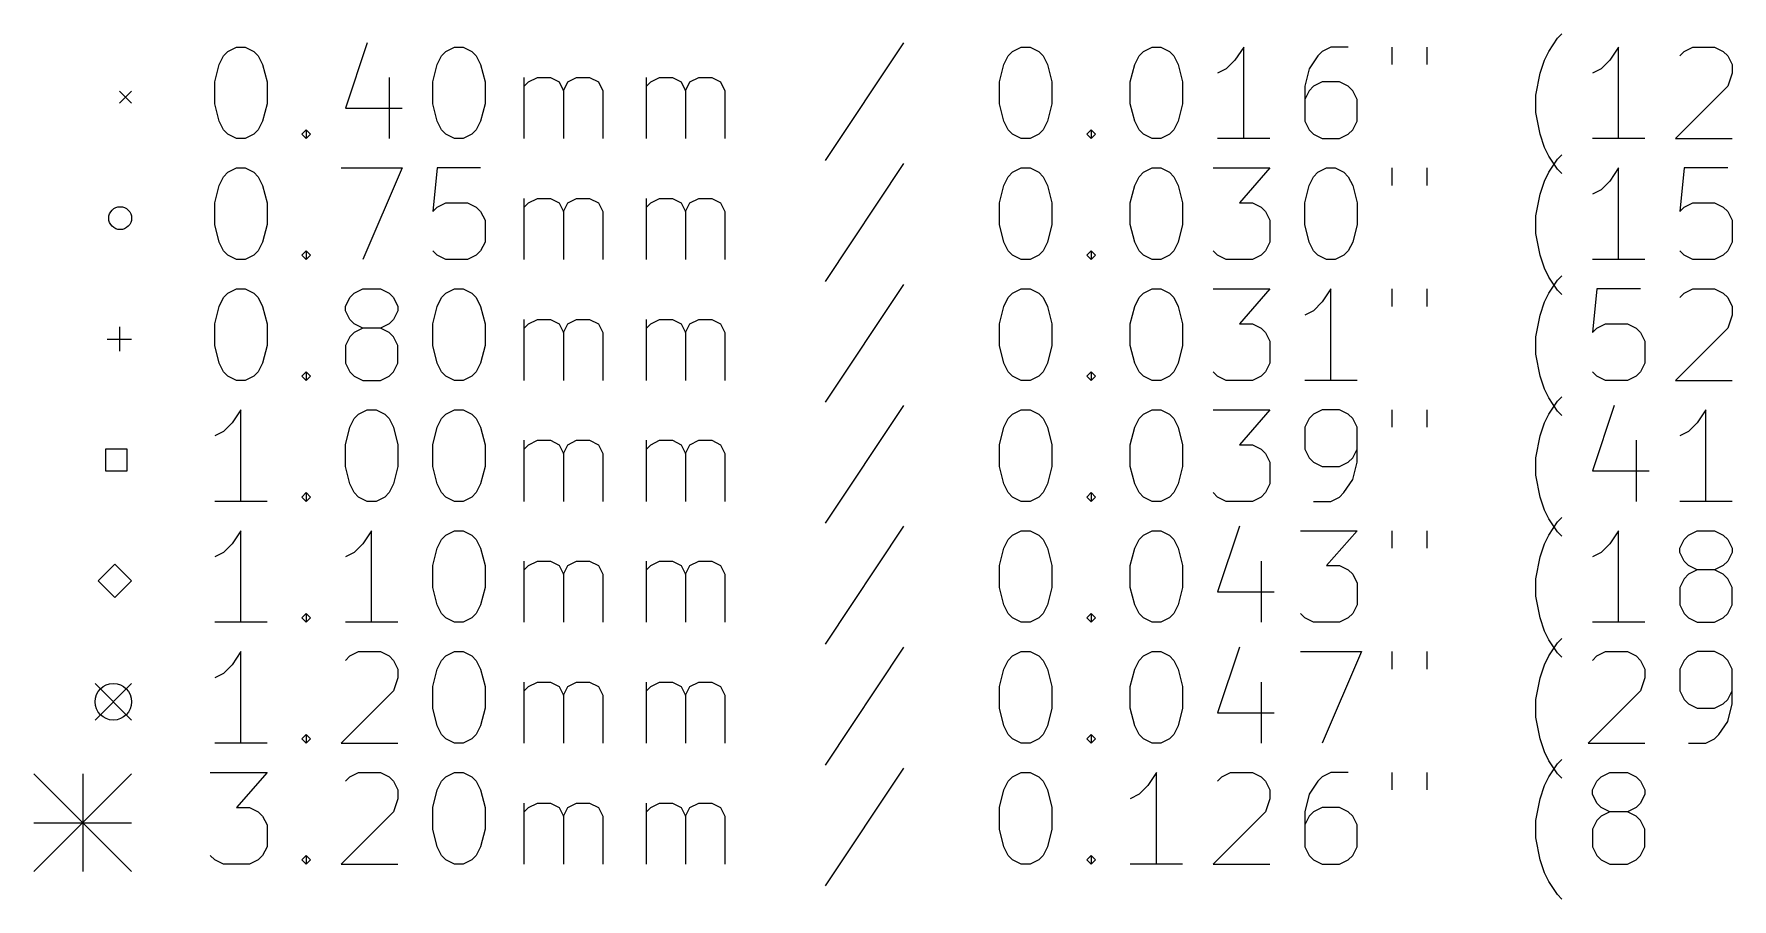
# Model space of a CAD drawing. Extents: x 65 to 175, y -154 to -27.
# Drawn here: x 65.4 to 121, y -154 to -125.7 of the extents above; entities that cross this region are included whole.
import ezdxf

# ---------------------------------------------------------------- set-up
doc = ezdxf.new("R2010")
doc.units = 0
doc.layers.add('BLACK', color=7, linetype='CONTINUOUS')

msp = doc.modelspace()

# ---------------------------------------------------------------- linework, layer by layer
at = {"layer": 'BLACK', "linetype": 'CONTINUOUS'}
for p, q in [((115.276, -125.806), (115.419, -125.664)), ((71.5621, -126.378), (71.705, -126.235)), ((71.705, -126.235), (71.9907, -126.092)), ((71.9907, -126.092), (72.2764, -126.092)), ((72.2764, -126.092), (72.5621, -126.235)), ((72.5621, -126.235), (72.705, -126.378)), ((76.2764, -125.949), (75.5621, -128.092)), ((78.705, -126.378), (78.8479, -126.235)), ((78.8479, -126.235), (79.1336, -126.092)), ((79.1336, -126.092), (79.4193, -126.092)), ((79.4193, -126.092), (79.705, -126.235)), ((79.705, -126.235), (79.8479, -126.378)), ((93.8479, -125.949), (91.2764, -129.806)), ((97.2764, -126.378), (97.4193, -126.235)), ((97.4193, -126.235), (97.705, -126.092)), ((97.705, -126.092), (97.9907, -126.092)), ((97.9907, -126.092), (98.2764, -126.235)), ((98.2764, -126.235), (98.4193, -126.378)), ((101.562, -126.378), (101.705, -126.235)), ((101.705, -126.235), (101.991, -126.092)), ((101.991, -126.092), (102.276, -126.092)), ((102.276, -126.092), (102.562, -126.235)), ((102.562, -126.235), (102.705, -126.378)), ((104.991, -126.092), (104.705, -126.521)), ((104.991, -129.092), (104.991, -126.092)), ((107.562, -126.235), (107.419, -126.378)), ((107.848, -126.092), (107.562, -126.235)), ((108.419, -126.092), (107.848, -126.092)), ((109.848, -126.092), (109.848, -126.664)), ((110.991, -126.092), (110.991, -126.664)), ((114.848, -126.521), (114.991, -126.235)), ((114.991, -126.235), (115.276, -125.806)), ((117.276, -126.092), (116.991, -126.521)), ((117.276, -129.092), (117.276, -126.092)), ((119.276, -126.378), (119.419, -126.235)), ((119.419, -126.235), (119.705, -126.092)), ((119.705, -126.092), (120.419, -126.092)), ((120.419, -126.092), (120.705, -126.235)), ((120.705, -126.235), (120.848, -126.378)), ((71.2764, -127.235), (71.4193, -126.664)), ((71.4193, -126.664), (71.5621, -126.378)), ((72.705, -126.378), (72.8479, -126.664)), ((72.8479, -126.664), (72.9907, -127.235)), ((78.4193, -127.235), (78.5621, -126.664)), ((78.5621, -126.664), (78.705, -126.378)), ((79.8479, -126.378), (79.9907, -126.664)), ((79.9907, -126.664), (80.1336, -127.235)), ((96.9907, -127.235), (97.1336, -126.664)), ((97.1336, -126.664), (97.2764, -126.378)), ((98.4193, -126.378), (98.5621, -126.664)), ((98.5621, -126.664), (98.705, -127.235)), ((101.276, -127.235), (101.419, -126.664)), ((101.419, -126.664), (101.562, -126.378)), ((102.705, -126.378), (102.848, -126.664)), ((102.848, -126.664), (102.991, -127.235)), ((104.419, -126.806), (104.134, -126.949)), ((104.705, -126.521), (104.419, -126.806)), ((107.134, -126.806), (106.991, -127.378)), ((107.419, -126.378), (107.134, -126.806)), ((114.705, -126.949), (114.848, -126.521)), ((116.705, -126.806), (116.419, -126.949)), ((116.991, -126.521), (116.705, -126.806)), ((120.848, -126.378), (120.991, -126.664)), ((120.991, -126.664), (120.991, -126.949)), ((71.2764, -127.949), (71.2764, -127.235)), ((72.9907, -127.235), (72.9907, -127.949)), ((76.9907, -127.092), (76.9907, -129.092)), ((78.4193, -127.949), (78.4193, -127.235)), ((80.1336, -127.235), (80.1336, -127.949)), ((81.4193, -129.092), (81.4193, -127.092)), ((81.4193, -127.378), (81.5621, -127.235)), ((81.5621, -127.235), (81.8479, -127.092)), ((81.8479, -127.092), (82.2764, -127.092)), ((82.2764, -127.092), (82.5621, -127.235)), ((82.5621, -127.235), (82.705, -127.521)), ((82.705, -127.521), (82.8479, -127.235)), ((82.8479, -127.235), (83.1336, -127.092)), ((83.1336, -127.092), (83.5621, -127.092)), ((83.5621, -127.092), (83.8479, -127.235)), ((83.8479, -127.235), (83.9907, -127.521)), ((85.4193, -129.092), (85.4193, -127.092)), ((85.4193, -127.378), (85.5621, -127.235)), ((85.5621, -127.235), (85.8479, -127.092)), ((85.8479, -127.092), (86.2764, -127.092)), ((86.2764, -127.092), (86.5621, -127.235)), ((86.5621, -127.235), (86.705, -127.521)), ((86.705, -127.521), (86.8479, -127.235)), ((86.8479, -127.235), (87.1336, -127.092)), ((87.1336, -127.092), (87.5621, -127.092)), ((87.5621, -127.092), (87.8479, -127.235)), ((87.8479, -127.235), (87.9907, -127.521)), ((96.9907, -127.949), (96.9907, -127.235)), ((98.705, -127.235), (98.705, -127.949)), ((101.276, -127.949), (101.276, -127.235)), ((102.991, -127.235), (102.991, -127.949)), ((106.991, -127.378), (106.991, -128.521)), ((107.276, -127.378), (107.134, -127.521)), ((107.562, -127.235), (107.276, -127.378)), ((108.134, -127.235), (107.562, -127.235)), ((108.419, -127.378), (108.134, -127.235)), ((108.562, -127.521), (108.419, -127.378)), ((114.562, -127.664), (114.705, -126.949)), ((120.848, -127.378), (119.134, -129.092)), ((120.991, -126.949), (120.848, -127.378)), ((68.155, -127.535), (68.555, -127.935)), ((68.555, -127.535), (68.155, -127.935)), ((71.4193, -128.521), (71.2764, -127.949)), ((72.9907, -127.949), (72.8479, -128.521)), ((78.5621, -128.521), (78.4193, -127.949)), ((80.1336, -127.949), (79.9907, -128.521)), ((82.705, -127.521), (82.705, -129.092)), ((83.9907, -127.521), (83.9907, -129.092)), ((86.705, -127.521), (86.705, -129.092)), ((87.9907, -127.521), (87.9907, -129.092)), ((97.1336, -128.521), (96.9907, -127.949)), ((98.705, -127.949), (98.5621, -128.521)), ((101.419, -128.521), (101.276, -127.949)), ((102.991, -127.949), (102.848, -128.521)), ((107.134, -127.521), (106.991, -127.806)), ((108.705, -127.806), (108.562, -127.521)), ((108.705, -128.521), (108.705, -127.806)), ((114.562, -128.235), (114.562, -127.664)), ((75.5621, -128.092), (77.4193, -128.092)), ((114.705, -128.949), (114.562, -128.235)), ((71.5621, -128.806), (71.4193, -128.521)), ((71.705, -128.949), (71.5621, -128.806)), ((71.9907, -129.092), (71.705, -128.949)), ((72.5621, -128.949), (72.2764, -129.092)), ((72.705, -128.806), (72.5621, -128.949)), ((72.8479, -128.521), (72.705, -128.806)), ((74.1336, -128.949), (74.2764, -128.806)), ((74.2764, -129.092), (74.1336, -128.949)), ((74.2764, -128.806), (74.4193, -128.949)), ((74.2764, -128.806), (74.2764, -129.092)), ((74.4193, -128.949), (74.2764, -129.092)), ((78.705, -128.806), (78.5621, -128.521)), ((78.8479, -128.949), (78.705, -128.806)), ((79.1336, -129.092), (78.8479, -128.949)), ((79.705, -128.949), (79.4193, -129.092)), ((79.8479, -128.806), (79.705, -128.949)), ((79.9907, -128.521), (79.8479, -128.806)), ((97.2764, -128.806), (97.1336, -128.521)), ((97.4193, -128.949), (97.2764, -128.806)), ((97.705, -129.092), (97.4193, -128.949)), ((98.2764, -128.949), (97.9907, -129.092)), ((98.4193, -128.806), (98.2764, -128.949)), ((98.5621, -128.521), (98.4193, -128.806)), ((99.8479, -128.949), (99.9907, -128.806)), ((99.9907, -129.092), (99.8479, -128.949)), ((99.9907, -128.806), (100.134, -128.949)), ((99.9907, -128.806), (99.9907, -129.092)), ((100.134, -128.949), (99.9907, -129.092)), ((101.562, -128.806), (101.419, -128.521)), ((101.705, -128.949), (101.562, -128.806)), ((101.991, -129.092), (101.705, -128.949)), ((102.562, -128.949), (102.276, -129.092)), ((102.705, -128.806), (102.562, -128.949)), ((102.848, -128.521), (102.705, -128.806)), ((106.991, -128.521), (107.134, -128.806)), ((107.134, -128.806), (107.276, -128.949)), ((107.276, -128.949), (107.562, -129.092)), ((108.134, -129.092), (108.419, -128.949)), ((108.419, -128.949), (108.562, -128.806)), ((108.562, -128.806), (108.705, -128.521)), ((114.848, -129.378), (114.705, -128.949)), ((72.2764, -129.092), (71.9907, -129.092)), ((79.4193, -129.092), (79.1336, -129.092)), ((97.9907, -129.092), (97.705, -129.092)), ((102.276, -129.092), (101.991, -129.092)), ((105.848, -129.092), (104.134, -129.092)), ((107.562, -129.092), (108.134, -129.092)), ((114.991, -129.664), (114.848, -129.378)), ((115.276, -129.766), (115.419, -129.624)), ((118.134, -129.092), (116.419, -129.092)), ((119.134, -129.092), (120.991, -129.092)), ((71.705, -130.195), (71.9907, -130.052)), ((71.9907, -130.052), (72.2764, -130.052)), ((72.2764, -130.052), (72.5621, -130.195)), ((75.4193, -130.052), (77.4193, -130.052)), ((77.4193, -130.052), (76.1336, -133.052)), ((78.5621, -130.052), (78.4193, -131.481)), ((79.9907, -130.052), (78.5621, -130.052)), ((93.8479, -129.909), (91.2764, -133.766)), ((97.4193, -130.195), (97.705, -130.052)), ((97.705, -130.052), (97.9907, -130.052)), ((97.9907, -130.052), (98.2764, -130.195)), ((101.705, -130.195), (101.991, -130.052)), ((101.991, -130.052), (102.276, -130.052)), ((102.276, -130.052), (102.562, -130.195)), ((103.991, -130.052), (105.848, -130.052)), ((105.848, -130.052), (104.848, -131.195)), ((107.419, -130.195), (107.705, -130.052)), ((107.705, -130.052), (107.991, -130.052)), ((107.991, -130.052), (108.276, -130.195)), ((109.848, -130.052), (109.848, -130.624)), ((110.991, -130.052), (110.991, -130.624)), ((115.276, -130.092), (114.991, -129.664)), ((114.991, -130.195), (115.276, -129.766)), ((115.419, -130.235), (115.276, -130.092)), ((117.276, -130.052), (116.991, -130.481)), ((117.276, -133.052), (117.276, -130.052)), ((119.419, -130.052), (119.276, -131.481)), ((120.848, -130.052), (119.419, -130.052)), ((71.2764, -131.195), (71.4193, -130.624)), ((71.4193, -130.624), (71.5621, -130.338)), ((71.5621, -130.338), (71.705, -130.195)), ((72.5621, -130.195), (72.705, -130.338)), ((72.705, -130.338), (72.8479, -130.624)), ((72.8479, -130.624), (72.9907, -131.195)), ((96.9907, -131.195), (97.1336, -130.624)), ((97.1336, -130.624), (97.2764, -130.338)), ((97.2764, -130.338), (97.4193, -130.195)), ((98.2764, -130.195), (98.4193, -130.338)), ((98.4193, -130.338), (98.5621, -130.624)), ((98.5621, -130.624), (98.705, -131.195)), ((101.276, -131.195), (101.419, -130.624)), ((101.419, -130.624), (101.562, -130.338)), ((101.562, -130.338), (101.705, -130.195)), ((102.562, -130.195), (102.705, -130.338)), ((102.705, -130.338), (102.848, -130.624)), ((102.848, -130.624), (102.991, -131.195)), ((106.991, -131.195), (107.134, -130.624)), ((107.134, -130.624), (107.276, -130.338)), ((107.276, -130.338), (107.419, -130.195)), ((108.276, -130.195), (108.419, -130.338)), ((108.419, -130.338), (108.562, -130.624)), ((108.562, -130.624), (108.705, -131.195)), ((114.705, -130.909), (114.848, -130.481)), ((114.848, -130.481), (114.991, -130.195)), ((116.991, -130.481), (116.705, -130.766)), ((71.2764, -131.909), (71.2764, -131.195)), ((72.9907, -131.195), (72.9907, -131.909)), ((78.5621, -131.338), (78.8479, -131.195)), ((78.8479, -131.195), (79.5621, -131.195)), ((79.5621, -131.195), (79.8479, -131.338)), ((81.4193, -133.052), (81.4193, -131.052)), ((81.4193, -131.338), (81.5621, -131.195)), ((81.5621, -131.195), (81.8479, -131.052)), ((81.8479, -131.052), (82.2764, -131.052)), ((82.2764, -131.052), (82.5621, -131.195)), ((82.5621, -131.195), (82.705, -131.481)), ((82.705, -131.481), (82.8479, -131.195)), ((82.8479, -131.195), (83.1336, -131.052)), ((83.1336, -131.052), (83.5621, -131.052)), ((83.5621, -131.052), (83.8479, -131.195)), ((83.8479, -131.195), (83.9907, -131.481)), ((85.4193, -133.052), (85.4193, -131.052)), ((85.4193, -131.338), (85.5621, -131.195)), ((85.5621, -131.195), (85.8479, -131.052)), ((85.8479, -131.052), (86.2764, -131.052)), ((86.2764, -131.052), (86.5621, -131.195)), ((86.5621, -131.195), (86.705, -131.481)), ((86.705, -131.481), (86.8479, -131.195)), ((86.8479, -131.195), (87.1336, -131.052)), ((87.1336, -131.052), (87.5621, -131.052)), ((87.5621, -131.052), (87.8479, -131.195)), ((87.8479, -131.195), (87.9907, -131.481)), ((96.9907, -131.909), (96.9907, -131.195)), ((98.705, -131.195), (98.705, -131.909)), ((101.276, -131.909), (101.276, -131.195)), ((102.991, -131.195), (102.991, -131.909)), ((104.848, -131.195), (105.276, -131.195)), ((105.276, -131.195), (105.562, -131.338)), ((106.991, -131.909), (106.991, -131.195)), ((108.705, -131.195), (108.705, -131.909)), ((114.562, -131.624), (114.705, -130.909)), ((116.705, -130.766), (116.419, -130.909)), ((119.419, -131.338), (119.705, -131.195)), ((119.705, -131.195), (120.419, -131.195)), ((120.419, -131.195), (120.705, -131.338)), ((78.4193, -131.481), (78.5621, -131.338)), ((79.8479, -131.338), (79.9907, -131.481)), ((79.9907, -131.481), (80.1336, -131.766)), ((80.1336, -131.766), (80.1336, -132.481)), ((82.705, -131.481), (82.705, -133.052)), ((83.9907, -131.481), (83.9907, -133.052)), ((86.705, -131.481), (86.705, -133.052)), ((87.9907, -131.481), (87.9907, -133.052)), ((105.562, -131.338), (105.705, -131.481)), ((105.705, -131.481), (105.848, -131.766)), ((105.848, -131.766), (105.848, -132.481)), ((114.562, -132.195), (114.562, -131.624)), ((119.276, -131.481), (119.419, -131.338)), ((120.705, -131.338), (120.848, -131.481)), ((120.848, -131.481), (120.991, -131.766)), ((120.991, -131.766), (120.991, -132.481)), ((71.4193, -132.481), (71.2764, -131.909)), ((72.9907, -131.909), (72.8479, -132.481)), ((97.1336, -132.481), (96.9907, -131.909)), ((98.705, -131.909), (98.5621, -132.481)), ((101.419, -132.481), (101.276, -131.909)), ((102.991, -131.909), (102.848, -132.481)), ((107.134, -132.481), (106.991, -131.909)), ((108.705, -131.909), (108.562, -132.481)), ((114.705, -132.909), (114.562, -132.195)), ((71.5621, -132.766), (71.4193, -132.481)), ((71.705, -132.909), (71.5621, -132.766)), ((71.9907, -133.052), (71.705, -132.909)), ((72.5621, -132.909), (72.2764, -133.052)), ((72.705, -132.766), (72.5621, -132.909)), ((72.8479, -132.481), (72.705, -132.766)), ((74.1336, -132.909), (74.2764, -132.766)), ((74.2764, -133.052), (74.1336, -132.909)), ((74.2764, -132.766), (74.4193, -132.909)), ((74.2764, -132.766), (74.2764, -133.052)), ((74.4193, -132.909), (74.2764, -133.052)), ((78.5621, -132.909), (78.4193, -132.766)), ((78.8479, -133.052), (78.5621, -132.909)), ((79.8479, -132.909), (79.5621, -133.052)), ((79.9907, -132.766), (79.8479, -132.909)), ((80.1336, -132.481), (79.9907, -132.766)), ((97.2764, -132.766), (97.1336, -132.481)), ((97.4193, -132.909), (97.2764, -132.766)), ((97.705, -133.052), (97.4193, -132.909)), ((98.2764, -132.909), (97.9907, -133.052)), ((98.4193, -132.766), (98.2764, -132.909)), ((98.5621, -132.481), (98.4193, -132.766)), ((99.8479, -132.909), (99.9907, -132.766)), ((99.9907, -133.052), (99.8479, -132.909)), ((99.9907, -132.766), (100.134, -132.909)), ((99.9907, -132.766), (99.9907, -133.052)), ((100.134, -132.909), (99.9907, -133.052)), ((101.562, -132.766), (101.419, -132.481)), ((101.705, -132.909), (101.562, -132.766)), ((101.991, -133.052), (101.705, -132.909)), ((102.562, -132.909), (102.276, -133.052)), ((102.705, -132.766), (102.562, -132.909)), ((102.848, -132.481), (102.705, -132.766)), ((104.134, -132.909), (103.991, -132.766)), ((104.419, -133.052), (104.134, -132.909)), ((105.562, -132.909), (105.276, -133.052)), ((105.705, -132.766), (105.562, -132.909)), ((105.848, -132.481), (105.705, -132.766)), ((107.276, -132.766), (107.134, -132.481)), ((107.419, -132.909), (107.276, -132.766)), ((107.705, -133.052), (107.419, -132.909)), ((108.276, -132.909), (107.991, -133.052)), ((108.419, -132.766), (108.276, -132.909)), ((108.562, -132.481), (108.419, -132.766)), ((114.848, -133.338), (114.705, -132.909)), ((119.419, -132.909), (119.276, -132.766)), ((119.705, -133.052), (119.419, -132.909)), ((120.705, -132.909), (120.419, -133.052)), ((120.848, -132.766), (120.705, -132.909)), ((120.991, -132.481), (120.848, -132.766)), ((72.2764, -133.052), (71.9907, -133.052)), ((79.5621, -133.052), (78.8479, -133.052)), ((97.9907, -133.052), (97.705, -133.052)), ((102.276, -133.052), (101.991, -133.052)), ((105.276, -133.052), (104.419, -133.052)), ((107.991, -133.052), (107.705, -133.052)), ((114.991, -133.624), (114.848, -133.338)), ((118.134, -133.052), (116.419, -133.052)), ((120.419, -133.052), (119.705, -133.052)), ((71.705, -134.155), (71.9907, -134.012)), ((71.9907, -134.012), (72.2764, -134.012)), ((72.2764, -134.012), (72.5621, -134.155)), ((75.8479, -134.155), (76.1336, -134.012)), ((76.1336, -134.012), (76.705, -134.012)), ((76.705, -134.012), (76.9907, -134.155)), ((78.8479, -134.155), (79.1336, -134.012)), ((79.1336, -134.012), (79.4193, -134.012)), ((79.4193, -134.012), (79.705, -134.155)), ((93.8479, -133.869), (91.2764, -137.726)), ((97.4193, -134.155), (97.705, -134.012)), ((97.705, -134.012), (97.9907, -134.012)), ((97.9907, -134.012), (98.2764, -134.155)), ((101.705, -134.155), (101.991, -134.012)), ((101.991, -134.012), (102.276, -134.012)), ((102.276, -134.012), (102.562, -134.155)), ((103.991, -134.012), (105.848, -134.012)), ((105.848, -134.012), (104.848, -135.155)), ((107.848, -134.012), (107.562, -134.441)), ((107.848, -137.012), (107.848, -134.012)), ((109.848, -134.012), (109.848, -134.584)), ((110.991, -134.012), (110.991, -134.584)), ((115.276, -134.052), (114.991, -133.624)), ((114.991, -134.155), (115.276, -133.726)), ((115.276, -133.726), (115.419, -133.584)), ((115.419, -134.195), (115.276, -134.052)), ((116.562, -134.012), (116.419, -135.441)), ((117.991, -134.012), (116.562, -134.012)), ((119.419, -134.155), (119.705, -134.012)), ((119.705, -134.012), (120.419, -134.012)), ((120.419, -134.012), (120.705, -134.155)), ((71.2764, -135.155), (71.4193, -134.584)), ((71.4193, -134.584), (71.5621, -134.298)), ((71.5621, -134.298), (71.705, -134.155)), ((72.5621, -134.155), (72.705, -134.298)), ((72.705, -134.298), (72.8479, -134.584)), ((72.8479, -134.584), (72.9907, -135.155)), ((75.5621, -134.584), (75.705, -134.298)), ((75.5621, -134.726), (75.5621, -134.584)), ((75.705, -134.298), (75.8479, -134.155)), ((76.9907, -134.155), (77.1336, -134.298)), ((77.1336, -134.298), (77.2764, -134.584)), ((77.2764, -134.584), (77.2764, -134.726)), ((78.4193, -135.155), (78.5621, -134.584)), ((78.5621, -134.584), (78.705, -134.298)), ((78.705, -134.298), (78.8479, -134.155)), ((79.705, -134.155), (79.8479, -134.298)), ((79.8479, -134.298), (79.9907, -134.584)), ((79.9907, -134.584), (80.1336, -135.155)), ((96.9907, -135.155), (97.1336, -134.584)), ((97.1336, -134.584), (97.2764, -134.298)), ((97.2764, -134.298), (97.4193, -134.155)), ((98.2764, -134.155), (98.4193, -134.298)), ((98.4193, -134.298), (98.5621, -134.584)), ((98.5621, -134.584), (98.705, -135.155)), ((101.276, -135.155), (101.419, -134.584)), ((101.419, -134.584), (101.562, -134.298)), ((101.562, -134.298), (101.705, -134.155)), ((102.562, -134.155), (102.705, -134.298)), ((102.705, -134.298), (102.848, -134.584)), ((102.848, -134.584), (102.991, -135.155)), ((107.562, -134.441), (107.276, -134.726)), ((114.705, -134.869), (114.848, -134.441)), ((114.848, -134.441), (114.991, -134.155)), ((119.276, -134.298), (119.419, -134.155)), ((120.705, -134.155), (120.848, -134.298)), ((120.848, -134.298), (120.991, -134.584)), ((120.991, -134.584), (120.991, -134.869)), ((71.2764, -135.869), (71.2764, -135.155)), ((72.9907, -135.155), (72.9907, -135.869)), ((75.705, -135.012), (75.5621, -134.726)), ((75.8479, -135.155), (75.705, -135.012)), ((76.1336, -135.298), (75.8479, -135.155)), ((76.9907, -135.155), (76.705, -135.298)), ((77.1336, -135.012), (76.9907, -135.155)), ((77.2764, -134.726), (77.1336, -135.012)), ((78.4193, -135.869), (78.4193, -135.155)), ((80.1336, -135.155), (80.1336, -135.869)), ((81.4193, -137.012), (81.4193, -135.012)), ((81.4193, -135.298), (81.5621, -135.155)), ((81.5621, -135.155), (81.8479, -135.012)), ((81.8479, -135.012), (82.2764, -135.012)), ((82.2764, -135.012), (82.5621, -135.155)), ((82.5621, -135.155), (82.705, -135.441)), ((82.705, -135.441), (82.8479, -135.155)), ((82.8479, -135.155), (83.1336, -135.012)), ((83.1336, -135.012), (83.5621, -135.012)), ((83.5621, -135.012), (83.8479, -135.155)), ((83.8479, -135.155), (83.9907, -135.441)), ((85.4193, -137.012), (85.4193, -135.012)), ((85.4193, -135.298), (85.5621, -135.155)), ((85.5621, -135.155), (85.8479, -135.012)), ((85.8479, -135.012), (86.2764, -135.012)), ((86.2764, -135.012), (86.5621, -135.155)), ((86.5621, -135.155), (86.705, -135.441)), ((86.705, -135.441), (86.8479, -135.155)), ((86.8479, -135.155), (87.1336, -135.012)), ((87.1336, -135.012), (87.5621, -135.012)), ((87.5621, -135.012), (87.8479, -135.155)), ((87.8479, -135.155), (87.9907, -135.441)), ((96.9907, -135.869), (96.9907, -135.155)), ((98.705, -135.155), (98.705, -135.869)), ((101.276, -135.869), (101.276, -135.155)), ((102.991, -135.155), (102.991, -135.869)), ((104.848, -135.155), (105.276, -135.155)), ((105.276, -135.155), (105.562, -135.298)), ((107.276, -134.726), (106.991, -134.869)), ((114.562, -135.584), (114.705, -134.869)), ((116.562, -135.298), (116.848, -135.155)), ((116.848, -135.155), (117.562, -135.155)), ((117.562, -135.155), (117.848, -135.298)), ((120.991, -134.869), (120.848, -135.298)), ((67.755, -135.655), (68.555, -135.655)), ((68.155, -135.255), (68.155, -136.055)), ((75.705, -135.584), (75.5621, -135.869)), ((75.8479, -135.441), (75.705, -135.584)), ((76.1336, -135.298), (75.8479, -135.441)), ((76.705, -135.298), (76.1336, -135.298)), ((76.9907, -135.441), (76.705, -135.298)), ((77.1336, -135.584), (76.9907, -135.441)), ((77.2764, -135.869), (77.1336, -135.584)), ((82.705, -135.441), (82.705, -137.012)), ((83.9907, -135.441), (83.9907, -137.012)), ((86.705, -135.441), (86.705, -137.012)), ((87.9907, -135.441), (87.9907, -137.012)), ((105.562, -135.298), (105.705, -135.441)), ((105.705, -135.441), (105.848, -135.726)), ((105.848, -135.726), (105.848, -136.441)), ((114.562, -136.155), (114.562, -135.584)), ((116.419, -135.441), (116.562, -135.298)), ((117.848, -135.298), (117.991, -135.441)), ((117.991, -135.441), (118.134, -135.726)), ((118.134, -135.726), (118.134, -136.441)), ((120.848, -135.298), (119.134, -137.012)), ((71.4193, -136.441), (71.2764, -135.869)), ((72.9907, -135.869), (72.8479, -136.441)), ((75.5621, -135.869), (75.5621, -136.441)), ((77.2764, -136.441), (77.2764, -135.869)), ((78.5621, -136.441), (78.4193, -135.869)), ((80.1336, -135.869), (79.9907, -136.441)), ((97.1336, -136.441), (96.9907, -135.869)), ((98.705, -135.869), (98.5621, -136.441)), ((101.419, -136.441), (101.276, -135.869)), ((102.991, -135.869), (102.848, -136.441)), ((114.705, -136.869), (114.562, -136.155)), ((71.5621, -136.726), (71.4193, -136.441)), ((71.705, -136.869), (71.5621, -136.726)), ((72.705, -136.726), (72.5621, -136.869)), ((72.8479, -136.441), (72.705, -136.726)), ((74.1336, -136.869), (74.2764, -136.726)), ((74.2764, -136.726), (74.4193, -136.869)), ((74.2764, -136.726), (74.2764, -137.012)), ((75.5621, -136.441), (75.705, -136.726)), ((75.705, -136.726), (75.8479, -136.869)), ((76.9907, -136.869), (77.1336, -136.726)), ((77.1336, -136.726), (77.2764, -136.441)), ((78.705, -136.726), (78.5621, -136.441)), ((78.8479, -136.869), (78.705, -136.726)), ((79.8479, -136.726), (79.705, -136.869)), ((79.9907, -136.441), (79.8479, -136.726)), ((97.2764, -136.726), (97.1336, -136.441)), ((97.4193, -136.869), (97.2764, -136.726)), ((98.4193, -136.726), (98.2764, -136.869)), ((98.5621, -136.441), (98.4193, -136.726)), ((99.8479, -136.869), (99.9907, -136.726)), ((99.9907, -136.726), (100.134, -136.869)), ((99.9907, -136.726), (99.9907, -137.012)), ((101.562, -136.726), (101.419, -136.441)), ((101.705, -136.869), (101.562, -136.726)), ((102.705, -136.726), (102.562, -136.869)), ((102.848, -136.441), (102.705, -136.726)), ((104.134, -136.869), (103.991, -136.726)), ((105.705, -136.726), (105.562, -136.869)), ((105.848, -136.441), (105.705, -136.726)), ((116.562, -136.869), (116.419, -136.726)), ((117.991, -136.726), (117.848, -136.869)), ((118.134, -136.441), (117.991, -136.726)), ((71.9907, -137.012), (71.705, -136.869)), ((72.2764, -137.012), (71.9907, -137.012)), ((72.5621, -136.869), (72.2764, -137.012)), ((74.2764, -137.012), (74.1336, -136.869)), ((74.4193, -136.869), (74.2764, -137.012)), ((75.8479, -136.869), (76.1336, -137.012)), ((76.1336, -137.012), (76.705, -137.012)), ((76.705, -137.012), (76.9907, -136.869)), ((79.1336, -137.012), (78.8479, -136.869)), ((79.4193, -137.012), (79.1336, -137.012)), ((79.705, -136.869), (79.4193, -137.012)), ((97.705, -137.012), (97.4193, -136.869)), ((97.9907, -137.012), (97.705, -137.012)), ((98.2764, -136.869), (97.9907, -137.012)), ((99.9907, -137.012), (99.8479, -136.869)), ((100.134, -136.869), (99.9907, -137.012)), ((101.991, -137.012), (101.705, -136.869)), ((102.276, -137.012), (101.991, -137.012)), ((102.562, -136.869), (102.276, -137.012)), ((104.419, -137.012), (104.134, -136.869)), ((105.276, -137.012), (104.419, -137.012)), ((105.562, -136.869), (105.276, -137.012)), ((108.705, -137.012), (106.991, -137.012)), ((114.848, -137.298), (114.705, -136.869)), ((114.991, -137.584), (114.848, -137.298)), ((116.848, -137.012), (116.562, -136.869)), ((117.562, -137.012), (116.848, -137.012)), ((117.848, -136.869), (117.562, -137.012)), ((119.134, -137.012), (120.991, -137.012)), ((72.1336, -137.972), (71.8479, -138.401)), ((72.1336, -140.972), (72.1336, -137.972)), ((75.9907, -138.115), (76.2764, -137.972)), ((76.2764, -137.972), (76.5621, -137.972)), ((76.5621, -137.972), (76.8479, -138.115)), ((78.8479, -138.115), (79.1336, -137.972)), ((79.1336, -137.972), (79.4193, -137.972)), ((79.4193, -137.972), (79.705, -138.115)), ((93.8479, -137.829), (91.2764, -141.686)), ((97.4193, -138.115), (97.705, -137.972)), ((97.705, -137.972), (97.9907, -137.972)), ((97.9907, -137.972), (98.2764, -138.115)), ((101.705, -138.115), (101.991, -137.972)), ((101.991, -137.972), (102.276, -137.972)), ((102.276, -137.972), (102.562, -138.115)), ((103.991, -137.972), (105.848, -137.972)), ((105.848, -137.972), (104.848, -139.115)), ((107.562, -137.972), (107.276, -138.115)), ((108.134, -137.972), (107.562, -137.972)), ((108.419, -138.115), (108.134, -137.972)), ((109.848, -137.972), (109.848, -138.544)), ((110.991, -137.972), (110.991, -138.544)), ((115.276, -138.012), (114.991, -137.584)), ((114.991, -138.115), (115.276, -137.686)), ((115.276, -137.686), (115.419, -137.544)), ((117.134, -137.829), (116.419, -139.972)), ((120.134, -137.972), (119.848, -138.401)), ((120.134, -140.972), (120.134, -137.972)), ((71.8479, -138.401), (71.5621, -138.686)), ((75.705, -138.544), (75.8479, -138.258)), ((75.8479, -138.258), (75.9907, -138.115)), ((76.8479, -138.115), (76.9907, -138.258)), ((76.9907, -138.258), (77.1336, -138.544)), ((78.5621, -138.544), (78.705, -138.258)), ((78.705, -138.258), (78.8479, -138.115)), ((79.705, -138.115), (79.8479, -138.258)), ((79.8479, -138.258), (79.9907, -138.544)), ((97.1336, -138.544), (97.2764, -138.258)), ((97.2764, -138.258), (97.4193, -138.115)), ((98.2764, -138.115), (98.4193, -138.258)), ((98.4193, -138.258), (98.5621, -138.544)), ((101.419, -138.544), (101.562, -138.258)), ((101.562, -138.258), (101.705, -138.115)), ((102.562, -138.115), (102.705, -138.258)), ((102.705, -138.258), (102.848, -138.544)), ((107.134, -138.258), (106.991, -138.544)), ((107.276, -138.115), (107.134, -138.258)), ((108.562, -138.258), (108.419, -138.115)), ((108.705, -138.544), (108.562, -138.258)), ((114.705, -138.829), (114.848, -138.401)), ((114.848, -138.401), (114.991, -138.115)), ((115.419, -138.155), (115.276, -138.012)), ((119.848, -138.401), (119.562, -138.686)), ((71.5621, -138.686), (71.2764, -138.829)), ((75.5621, -139.115), (75.705, -138.544)), ((77.1336, -138.544), (77.2764, -139.115)), ((78.4193, -139.115), (78.5621, -138.544)), ((79.9907, -138.544), (80.1336, -139.115)), ((81.4193, -140.972), (81.4193, -138.972)), ((81.5621, -139.115), (81.8479, -138.972)), ((81.8479, -138.972), (82.2764, -138.972)), ((82.2764, -138.972), (82.5621, -139.115)), ((82.8479, -139.115), (83.1336, -138.972)), ((83.1336, -138.972), (83.5621, -138.972)), ((83.5621, -138.972), (83.8479, -139.115)), ((85.4193, -140.972), (85.4193, -138.972)), ((85.5621, -139.115), (85.8479, -138.972)), ((85.8479, -138.972), (86.2764, -138.972)), ((86.2764, -138.972), (86.5621, -139.115)), ((86.8479, -139.115), (87.1336, -138.972)), ((87.1336, -138.972), (87.5621, -138.972)), ((87.5621, -138.972), (87.8479, -139.115)), ((96.9907, -139.115), (97.1336, -138.544)), ((98.5621, -138.544), (98.705, -139.115)), ((101.276, -139.115), (101.419, -138.544)), ((102.848, -138.544), (102.991, -139.115)), ((106.991, -138.544), (106.991, -139.258)), ((108.705, -139.686), (108.705, -138.544)), ((114.562, -139.544), (114.705, -138.829)), ((117.848, -138.972), (117.848, -140.972)), ((119.562, -138.686), (119.276, -138.829)), ((68.4086, -139.261), (67.7014, -139.261)), ((67.7014, -139.261), (67.7014, -139.969)), ((68.4086, -139.969), (68.4086, -139.261)), ((75.5621, -139.829), (75.5621, -139.115)), ((77.2764, -139.115), (77.2764, -139.829)), ((78.4193, -139.829), (78.4193, -139.115)), ((80.1336, -139.115), (80.1336, -139.829)), ((81.4193, -139.258), (81.5621, -139.115)), ((82.5621, -139.115), (82.705, -139.401)), ((82.705, -139.401), (82.8479, -139.115)), ((82.705, -139.401), (82.705, -140.972)), ((83.8479, -139.115), (83.9907, -139.401)), ((83.9907, -139.401), (83.9907, -140.972)), ((85.4193, -139.258), (85.5621, -139.115)), ((86.5621, -139.115), (86.705, -139.401)), ((86.705, -139.401), (86.8479, -139.115)), ((86.705, -139.401), (86.705, -140.972)), ((87.8479, -139.115), (87.9907, -139.401)), ((87.9907, -139.401), (87.9907, -140.972)), ((96.9907, -139.829), (96.9907, -139.115)), ((98.705, -139.115), (98.705, -139.829)), ((101.276, -139.829), (101.276, -139.115)), ((102.991, -139.115), (102.991, -139.829)), ((104.848, -139.115), (105.276, -139.115)), ((105.276, -139.115), (105.562, -139.258)), ((105.562, -139.258), (105.705, -139.401)), ((105.705, -139.401), (105.848, -139.686)), ((106.991, -139.258), (107.134, -139.544)), ((107.134, -139.544), (107.276, -139.686)), ((108.419, -139.686), (108.562, -139.544)), ((108.562, -139.544), (108.705, -139.258)), ((114.562, -140.115), (114.562, -139.544)), ((67.7014, -139.969), (68.4086, -139.969)), ((75.705, -140.401), (75.5621, -139.829)), ((77.2764, -139.829), (77.1336, -140.401)), ((78.5621, -140.401), (78.4193, -139.829)), ((80.1336, -139.829), (79.9907, -140.401)), ((97.1336, -140.401), (96.9907, -139.829)), ((98.705, -139.829), (98.5621, -140.401)), ((101.419, -140.401), (101.276, -139.829)), ((102.991, -139.829), (102.848, -140.401)), ((105.848, -139.686), (105.848, -140.401)), ((107.276, -139.686), (107.562, -139.829)), ((107.562, -139.829), (108.134, -139.829)), ((108.134, -139.829), (108.419, -139.686)), ((108.562, -140.258), (108.705, -139.686)), ((114.705, -140.829), (114.562, -140.115)), ((116.419, -139.972), (118.276, -139.972)), ((74.1336, -140.829), (74.2764, -140.686)), ((74.2764, -140.686), (74.4193, -140.829)), ((74.2764, -140.686), (74.2764, -140.972)), ((75.8479, -140.686), (75.705, -140.401)), ((75.9907, -140.829), (75.8479, -140.686)), ((76.9907, -140.686), (76.8479, -140.829)), ((77.1336, -140.401), (76.9907, -140.686)), ((78.705, -140.686), (78.5621, -140.401)), ((78.8479, -140.829), (78.705, -140.686)), ((79.8479, -140.686), (79.705, -140.829)), ((79.9907, -140.401), (79.8479, -140.686)), ((97.2764, -140.686), (97.1336, -140.401)), ((97.4193, -140.829), (97.2764, -140.686)), ((98.4193, -140.686), (98.2764, -140.829)), ((98.5621, -140.401), (98.4193, -140.686)), ((99.8479, -140.829), (99.9907, -140.686)), ((99.9907, -140.686), (100.134, -140.829)), ((99.9907, -140.686), (99.9907, -140.972)), ((101.562, -140.686), (101.419, -140.401)), ((101.705, -140.829), (101.562, -140.686)), ((102.705, -140.686), (102.562, -140.829)), ((102.848, -140.401), (102.705, -140.686)), ((104.134, -140.829), (103.991, -140.686)), ((105.705, -140.686), (105.562, -140.829)), ((105.848, -140.401), (105.705, -140.686)), ((108.134, -140.829), (108.276, -140.686)), ((108.276, -140.686), (108.562, -140.258)), ((72.9907, -140.972), (71.2764, -140.972)), ((74.2764, -140.972), (74.1336, -140.829)), ((74.4193, -140.829), (74.2764, -140.972)), ((76.2764, -140.972), (75.9907, -140.829)), ((76.5621, -140.972), (76.2764, -140.972)), ((76.8479, -140.829), (76.5621, -140.972)), ((79.1336, -140.972), (78.8479, -140.829)), ((79.4193, -140.972), (79.1336, -140.972)), ((79.705, -140.829), (79.4193, -140.972)), ((97.705, -140.972), (97.4193, -140.829)), ((97.9907, -140.972), (97.705, -140.972)), ((98.2764, -140.829), (97.9907, -140.972)), ((99.9907, -140.972), (99.8479, -140.829)), ((100.134, -140.829), (99.9907, -140.972)), ((101.991, -140.972), (101.705, -140.829)), ((102.276, -140.972), (101.991, -140.972)), ((102.562, -140.829), (102.276, -140.972)), ((104.419, -140.972), (104.134, -140.829)), ((105.276, -140.972), (104.419, -140.972)), ((105.562, -140.829), (105.276, -140.972)), ((107.276, -140.972), (107.848, -140.972)), ((107.848, -140.972), (108.134, -140.829)), ((114.848, -141.258), (114.705, -140.829)), ((114.991, -141.544), (114.848, -141.258)), ((120.991, -140.972), (119.276, -140.972)), ((93.8479, -141.789), (91.2764, -145.646)), ((104.848, -141.789), (104.134, -143.932)), ((115.276, -141.972), (114.991, -141.544)), ((114.991, -142.075), (115.276, -141.646)), ((115.276, -141.646), (115.419, -141.504)), ((71.8479, -142.361), (71.5621, -142.646)), ((72.1336, -141.932), (71.8479, -142.361)), ((72.1336, -144.932), (72.1336, -141.932)), ((76.1336, -142.361), (75.8479, -142.646)), ((76.4193, -141.932), (76.1336, -142.361)), ((76.4193, -144.932), (76.4193, -141.932)), ((78.5621, -142.504), (78.705, -142.218)), ((78.705, -142.218), (78.8479, -142.075)), ((78.8479, -142.075), (79.1336, -141.932)), ((79.1336, -141.932), (79.4193, -141.932)), ((79.4193, -141.932), (79.705, -142.075)), ((79.705, -142.075), (79.8479, -142.218)), ((79.8479, -142.218), (79.9907, -142.504)), ((97.1336, -142.504), (97.2764, -142.218)), ((97.2764, -142.218), (97.4193, -142.075)), ((97.4193, -142.075), (97.705, -141.932)), ((97.705, -141.932), (97.9907, -141.932)), ((97.9907, -141.932), (98.2764, -142.075)), ((98.2764, -142.075), (98.4193, -142.218)), ((98.4193, -142.218), (98.5621, -142.504)), ((101.419, -142.504), (101.562, -142.218)), ((101.562, -142.218), (101.705, -142.075)), ((101.705, -142.075), (101.991, -141.932)), ((101.991, -141.932), (102.276, -141.932)), ((102.276, -141.932), (102.562, -142.075)), ((102.562, -142.075), (102.705, -142.218)), ((102.705, -142.218), (102.848, -142.504)), ((106.848, -141.932), (108.705, -141.932)), ((108.705, -141.932), (107.705, -143.075)), ((109.848, -141.932), (109.848, -142.504)), ((110.991, -141.932), (110.991, -142.504)), ((114.705, -142.789), (114.848, -142.361)), ((114.848, -142.361), (114.991, -142.075)), ((115.419, -142.115), (115.276, -141.972)), ((116.991, -142.361), (116.705, -142.646)), ((117.276, -141.932), (116.991, -142.361)), ((117.276, -144.932), (117.276, -141.932)), ((119.276, -142.504), (119.419, -142.218)), ((119.419, -142.218), (119.562, -142.075)), ((119.562, -142.075), (119.848, -141.932)), ((119.848, -141.932), (120.419, -141.932)), ((120.419, -141.932), (120.705, -142.075)), ((120.705, -142.075), (120.848, -142.218)), ((120.848, -142.218), (120.991, -142.504)), ((71.5621, -142.646), (71.2764, -142.789)), ((75.8479, -142.646), (75.5621, -142.789)), ((78.4193, -143.075), (78.5621, -142.504)), ((79.9907, -142.504), (80.1336, -143.075)), ((81.4193, -144.932), (81.4193, -142.932)), ((81.5621, -143.075), (81.8479, -142.932)), ((81.8479, -142.932), (82.2764, -142.932)), ((82.2764, -142.932), (82.5621, -143.075)), ((82.8479, -143.075), (83.1336, -142.932)), ((83.1336, -142.932), (83.5621, -142.932)), ((83.5621, -142.932), (83.8479, -143.075)), ((85.4193, -144.932), (85.4193, -142.932)), ((85.5621, -143.075), (85.8479, -142.932)), ((85.8479, -142.932), (86.2764, -142.932)), ((86.2764, -142.932), (86.5621, -143.075)), ((86.8479, -143.075), (87.1336, -142.932)), ((87.1336, -142.932), (87.5621, -142.932)), ((87.5621, -142.932), (87.8479, -143.075)), ((96.9907, -143.075), (97.1336, -142.504)), ((98.5621, -142.504), (98.705, -143.075)), ((101.276, -143.075), (101.419, -142.504)), ((102.848, -142.504), (102.991, -143.075)), ((105.562, -142.932), (105.562, -144.932)), ((114.562, -143.504), (114.705, -142.789)), ((116.705, -142.646), (116.419, -142.789)), ((119.276, -142.646), (119.276, -142.504)), ((119.419, -142.932), (119.276, -142.646)), ((119.562, -143.075), (119.419, -142.932)), ((120.848, -142.932), (120.705, -143.075)), ((120.991, -142.646), (120.848, -142.932)), ((120.991, -142.504), (120.991, -142.646)), ((68.005, -143.025), (67.455, -143.575)), ((68.555, -143.575), (68.005, -143.025)), ((78.4193, -143.789), (78.4193, -143.075)), ((80.1336, -143.075), (80.1336, -143.789)), ((81.4193, -143.218), (81.5621, -143.075)), ((82.5621, -143.075), (82.705, -143.361)), ((82.705, -143.361), (82.8479, -143.075)), ((82.705, -143.361), (82.705, -144.932)), ((83.8479, -143.075), (83.9907, -143.361)), ((83.9907, -143.361), (83.9907, -144.932)), ((85.4193, -143.218), (85.5621, -143.075)), ((86.5621, -143.075), (86.705, -143.361)), ((86.705, -143.361), (86.8479, -143.075)), ((86.705, -143.361), (86.705, -144.932)), ((87.8479, -143.075), (87.9907, -143.361)), ((87.9907, -143.361), (87.9907, -144.932)), ((96.9907, -143.789), (96.9907, -143.075)), ((98.705, -143.075), (98.705, -143.789)), ((101.276, -143.789), (101.276, -143.075)), ((102.991, -143.075), (102.991, -143.789)), ((107.705, -143.075), (108.134, -143.075)), ((108.134, -143.075), (108.419, -143.218)), ((108.419, -143.218), (108.562, -143.361)), ((108.562, -143.361), (108.705, -143.646)), ((114.562, -144.075), (114.562, -143.504)), ((119.419, -143.504), (119.276, -143.789)), ((119.562, -143.361), (119.419, -143.504)), ((119.848, -143.218), (119.562, -143.075)), ((119.848, -143.218), (119.562, -143.361)), ((120.419, -143.218), (119.848, -143.218)), ((120.705, -143.075), (120.419, -143.218)), ((120.705, -143.361), (120.419, -143.218)), ((120.848, -143.504), (120.705, -143.361)), ((120.991, -143.789), (120.848, -143.504)), ((67.455, -143.575), (68.005, -144.125)), ((68.005, -144.125), (68.555, -143.575)), ((78.5621, -144.361), (78.4193, -143.789)), ((80.1336, -143.789), (79.9907, -144.361)), ((97.1336, -144.361), (96.9907, -143.789)), ((98.705, -143.789), (98.5621, -144.361)), ((101.419, -144.361), (101.276, -143.789)), ((102.991, -143.789), (102.848, -144.361)), ((104.134, -143.932), (105.991, -143.932)), ((108.705, -143.646), (108.705, -144.361)), ((114.705, -144.789), (114.562, -144.075)), ((119.276, -143.789), (119.276, -144.361)), ((120.991, -144.361), (120.991, -143.789)), ((74.1336, -144.789), (74.2764, -144.646)), ((74.2764, -144.646), (74.4193, -144.789)), ((74.2764, -144.646), (74.2764, -144.932)), ((78.705, -144.646), (78.5621, -144.361)), ((78.8479, -144.789), (78.705, -144.646)), ((79.8479, -144.646), (79.705, -144.789)), ((79.9907, -144.361), (79.8479, -144.646)), ((97.2764, -144.646), (97.1336, -144.361)), ((97.4193, -144.789), (97.2764, -144.646)), ((98.4193, -144.646), (98.2764, -144.789)), ((98.5621, -144.361), (98.4193, -144.646)), ((99.8479, -144.789), (99.9907, -144.646)), ((99.9907, -144.646), (100.134, -144.789)), ((99.9907, -144.646), (99.9907, -144.932)), ((101.562, -144.646), (101.419, -144.361)), ((101.705, -144.789), (101.562, -144.646)), ((102.705, -144.646), (102.562, -144.789)), ((102.848, -144.361), (102.705, -144.646)), ((106.991, -144.789), (106.848, -144.646)), ((108.562, -144.646), (108.419, -144.789)), ((108.705, -144.361), (108.562, -144.646)), ((119.276, -144.361), (119.419, -144.646)), ((119.419, -144.646), (119.562, -144.789)), ((120.705, -144.789), (120.848, -144.646)), ((120.848, -144.646), (120.991, -144.361)), ((72.9907, -144.932), (71.2764, -144.932)), ((74.2764, -144.932), (74.1336, -144.789)), ((74.4193, -144.789), (74.2764, -144.932)), ((77.2764, -144.932), (75.5621, -144.932)), ((79.1336, -144.932), (78.8479, -144.789)), ((79.4193, -144.932), (79.1336, -144.932)), ((79.705, -144.789), (79.4193, -144.932)), ((97.705, -144.932), (97.4193, -144.789)), ((97.9907, -144.932), (97.705, -144.932)), ((98.2764, -144.789), (97.9907, -144.932)), ((99.9907, -144.932), (99.8479, -144.789)), ((100.134, -144.789), (99.9907, -144.932)), ((101.991, -144.932), (101.705, -144.789)), ((102.276, -144.932), (101.991, -144.932)), ((102.562, -144.789), (102.276, -144.932)), ((107.276, -144.932), (106.991, -144.789)), ((108.134, -144.932), (107.276, -144.932)), ((108.419, -144.789), (108.134, -144.932)), ((114.848, -145.218), (114.705, -144.789)), ((118.134, -144.932), (116.419, -144.932)), ((119.562, -144.789), (119.848, -144.932)), ((119.848, -144.932), (120.419, -144.932)), ((120.419, -144.932), (120.705, -144.789)), ((93.8479, -145.749), (91.2764, -149.606)), ((104.848, -145.749), (104.134, -147.892)), ((114.991, -145.504), (114.848, -145.218)), ((115.276, -145.932), (114.991, -145.504)), ((114.991, -146.035), (115.276, -145.606)), ((115.276, -145.606), (115.419, -145.464)), ((71.8479, -146.321), (71.5621, -146.606)), ((72.1336, -145.892), (71.8479, -146.321)), ((72.1336, -148.892), (72.1336, -145.892)), ((75.5621, -146.178), (75.705, -146.035)), ((75.705, -146.035), (75.9907, -145.892)), ((75.9907, -145.892), (76.705, -145.892)), ((76.705, -145.892), (76.9907, -146.035)), ((76.9907, -146.035), (77.1336, -146.178)), ((77.1336, -146.178), (77.2764, -146.464)), ((78.5621, -146.464), (78.705, -146.178)), ((78.705, -146.178), (78.8479, -146.035)), ((78.8479, -146.035), (79.1336, -145.892)), ((79.1336, -145.892), (79.4193, -145.892)), ((79.4193, -145.892), (79.705, -146.035)), ((79.705, -146.035), (79.8479, -146.178)), ((79.8479, -146.178), (79.9907, -146.464)), ((97.1336, -146.464), (97.2764, -146.178)), ((97.2764, -146.178), (97.4193, -146.035)), ((97.4193, -146.035), (97.705, -145.892)), ((97.705, -145.892), (97.9907, -145.892)), ((97.9907, -145.892), (98.2764, -146.035)), ((98.2764, -146.035), (98.4193, -146.178)), ((98.4193, -146.178), (98.5621, -146.464)), ((101.419, -146.464), (101.562, -146.178)), ((101.562, -146.178), (101.705, -146.035)), ((101.705, -146.035), (101.991, -145.892)), ((101.991, -145.892), (102.276, -145.892)), ((102.276, -145.892), (102.562, -146.035)), ((102.562, -146.035), (102.705, -146.178)), ((102.705, -146.178), (102.848, -146.464)), ((106.848, -145.892), (108.848, -145.892)), ((108.848, -145.892), (107.562, -148.892)), ((109.848, -145.892), (109.848, -146.464)), ((110.991, -145.892), (110.991, -146.464)), ((114.705, -146.749), (114.848, -146.321)), ((114.848, -146.321), (114.991, -146.035)), ((115.419, -146.075), (115.276, -145.932)), ((116.419, -146.178), (116.562, -146.035)), ((116.562, -146.035), (116.848, -145.892)), ((116.848, -145.892), (117.562, -145.892)), ((117.562, -145.892), (117.848, -146.035)), ((117.848, -146.035), (117.991, -146.178)), ((117.991, -146.178), (118.134, -146.464)), ((119.419, -146.178), (119.276, -146.464)), ((119.562, -146.035), (119.419, -146.178)), ((119.848, -145.892), (119.562, -146.035)), ((120.419, -145.892), (119.848, -145.892)), ((120.705, -146.035), (120.419, -145.892)), ((120.848, -146.178), (120.705, -146.035)), ((120.991, -146.464), (120.848, -146.178)), ((71.5621, -146.606), (71.2764, -146.749)), ((77.2764, -146.749), (77.1336, -147.178)), ((77.2764, -146.464), (77.2764, -146.749)), ((78.4193, -147.035), (78.5621, -146.464)), ((79.9907, -146.464), (80.1336, -147.035)), ((96.9907, -147.035), (97.1336, -146.464)), ((98.5621, -146.464), (98.705, -147.035)), ((101.276, -147.035), (101.419, -146.464)), ((102.848, -146.464), (102.991, -147.035)), ((114.562, -147.464), (114.705, -146.749)), ((118.134, -146.749), (117.991, -147.178)), ((118.134, -146.464), (118.134, -146.749)), ((119.276, -146.464), (119.276, -147.178)), ((120.991, -147.606), (120.991, -146.464)), ((67.355, -146.935), (68.555, -148.135)), ((68.555, -146.935), (67.355, -148.135)), ((77.1336, -147.178), (75.4193, -148.892)), ((78.4193, -147.749), (78.4193, -147.035)), ((80.1336, -147.035), (80.1336, -147.749)), ((81.4193, -148.892), (81.4193, -146.892)), ((81.4193, -147.178), (81.5621, -147.035)), ((81.5621, -147.035), (81.8479, -146.892)), ((81.8479, -146.892), (82.2764, -146.892)), ((82.2764, -146.892), (82.5621, -147.035)), ((82.5621, -147.035), (82.705, -147.321)), ((82.705, -147.321), (82.8479, -147.035)), ((82.705, -147.321), (82.705, -148.892)), ((82.8479, -147.035), (83.1336, -146.892)), ((83.1336, -146.892), (83.5621, -146.892)), ((83.5621, -146.892), (83.8479, -147.035)), ((83.8479, -147.035), (83.9907, -147.321)), ((83.9907, -147.321), (83.9907, -148.892)), ((85.4193, -148.892), (85.4193, -146.892)), ((85.4193, -147.178), (85.5621, -147.035)), ((85.5621, -147.035), (85.8479, -146.892)), ((85.8479, -146.892), (86.2764, -146.892)), ((86.2764, -146.892), (86.5621, -147.035)), ((86.5621, -147.035), (86.705, -147.321)), ((86.705, -147.321), (86.8479, -147.035)), ((86.705, -147.321), (86.705, -148.892)), ((86.8479, -147.035), (87.1336, -146.892)), ((87.1336, -146.892), (87.5621, -146.892)), ((87.5621, -146.892), (87.8479, -147.035)), ((87.8479, -147.035), (87.9907, -147.321)), ((87.9907, -147.321), (87.9907, -148.892)), ((96.9907, -147.749), (96.9907, -147.035)), ((98.705, -147.035), (98.705, -147.749)), ((101.276, -147.749), (101.276, -147.035)), ((102.991, -147.035), (102.991, -147.749)), ((105.562, -146.892), (105.562, -148.892)), ((117.991, -147.178), (116.276, -148.892)), ((119.276, -147.178), (119.419, -147.464)), ((120.848, -147.464), (120.991, -147.178)), ((78.5621, -148.321), (78.4193, -147.749)), ((80.1336, -147.749), (79.9907, -148.321)), ((97.1336, -148.321), (96.9907, -147.749)), ((98.705, -147.749), (98.5621, -148.321)), ((101.419, -148.321), (101.276, -147.749)), ((102.991, -147.749), (102.848, -148.321)), ((104.134, -147.892), (105.991, -147.892)), ((114.562, -148.035), (114.562, -147.464)), ((119.419, -147.464), (119.562, -147.606)), ((119.562, -147.606), (119.848, -147.749)), ((119.848, -147.749), (120.419, -147.749)), ((120.419, -147.749), (120.705, -147.606)), ((120.705, -147.606), (120.848, -147.464)), ((120.848, -148.178), (120.991, -147.606)), ((78.705, -148.606), (78.5621, -148.321)), ((79.9907, -148.321), (79.8479, -148.606)), ((97.2764, -148.606), (97.1336, -148.321)), ((98.5621, -148.321), (98.4193, -148.606)), ((101.562, -148.606), (101.419, -148.321)), ((102.848, -148.321), (102.705, -148.606)), ((114.705, -148.749), (114.562, -148.035)), ((120.562, -148.606), (120.848, -148.178)), ((72.9907, -148.892), (71.2764, -148.892)), ((74.1336, -148.749), (74.2764, -148.606)), ((74.2764, -148.892), (74.1336, -148.749)), ((74.2764, -148.606), (74.4193, -148.749)), ((74.2764, -148.606), (74.2764, -148.892)), ((74.4193, -148.749), (74.2764, -148.892)), ((75.4193, -148.892), (77.2764, -148.892)), ((78.8479, -148.749), (78.705, -148.606)), ((79.1336, -148.892), (78.8479, -148.749)), ((79.4193, -148.892), (79.1336, -148.892)), ((79.705, -148.749), (79.4193, -148.892)), ((79.8479, -148.606), (79.705, -148.749)), ((97.4193, -148.749), (97.2764, -148.606)), ((97.705, -148.892), (97.4193, -148.749)), ((97.9907, -148.892), (97.705, -148.892)), ((98.2764, -148.749), (97.9907, -148.892)), ((98.4193, -148.606), (98.2764, -148.749)), ((99.8479, -148.749), (99.9907, -148.606)), ((99.9907, -148.892), (99.8479, -148.749)), ((99.9907, -148.606), (100.134, -148.749)), ((99.9907, -148.606), (99.9907, -148.892)), ((100.134, -148.749), (99.9907, -148.892)), ((101.705, -148.749), (101.562, -148.606)), ((101.991, -148.892), (101.705, -148.749)), ((102.276, -148.892), (101.991, -148.892)), ((102.562, -148.749), (102.276, -148.892)), ((102.705, -148.606), (102.562, -148.749)), ((114.848, -149.178), (114.705, -148.749)), ((116.276, -148.892), (118.134, -148.892)), ((119.562, -148.892), (120.134, -148.892)), ((120.134, -148.892), (120.419, -148.749)), ((120.419, -148.749), (120.562, -148.606)), ((114.991, -149.464), (114.848, -149.178)), ((115.276, -149.892), (114.991, -149.464)), ((114.991, -149.995), (115.276, -149.566)), ((115.276, -149.566), (115.419, -149.424)), ((65.355, -149.895), (68.555, -153.095)), ((68.555, -149.895), (65.355, -153.095)), ((66.955, -149.895), (66.955, -153.095)), ((71.1336, -149.852), (72.9907, -149.852)), ((72.9907, -149.852), (71.9907, -150.995)), ((75.5621, -150.138), (75.705, -149.995)), ((75.705, -149.995), (75.9907, -149.852)), ((75.9907, -149.852), (76.705, -149.852)), ((76.705, -149.852), (76.9907, -149.995)), ((76.9907, -149.995), (77.1336, -150.138)), ((77.1336, -150.138), (77.2764, -150.424)), ((78.5621, -150.424), (78.705, -150.138)), ((78.705, -150.138), (78.8479, -149.995)), ((78.8479, -149.995), (79.1336, -149.852)), ((79.1336, -149.852), (79.4193, -149.852)), ((79.4193, -149.852), (79.705, -149.995)), ((79.705, -149.995), (79.8479, -150.138)), ((79.8479, -150.138), (79.9907, -150.424)), ((93.8479, -149.709), (91.2764, -153.566)), ((97.1336, -150.424), (97.2764, -150.138)), ((97.2764, -150.138), (97.4193, -149.995)), ((97.4193, -149.995), (97.705, -149.852)), ((97.705, -149.852), (97.9907, -149.852)), ((97.9907, -149.852), (98.2764, -149.995)), ((98.2764, -149.995), (98.4193, -150.138)), ((98.4193, -150.138), (98.5621, -150.424)), ((102.134, -149.852), (101.848, -150.281)), ((102.134, -152.852), (102.134, -149.852)), ((104.134, -150.138), (104.276, -149.995)), ((104.276, -149.995), (104.562, -149.852)), ((104.562, -149.852), (105.276, -149.852)), ((105.276, -149.852), (105.562, -149.995)), ((105.562, -149.995), (105.705, -150.138)), ((105.705, -150.138), (105.848, -150.424)), ((107.419, -150.138), (107.134, -150.566)), ((107.562, -149.995), (107.419, -150.138)), ((107.848, -149.852), (107.562, -149.995)), ((108.419, -149.852), (107.848, -149.852)), ((109.848, -149.852), (109.848, -150.424)), ((110.991, -149.852), (110.991, -150.424)), ((114.848, -150.281), (114.991, -149.995)), ((115.419, -150.035), (115.276, -149.892)), ((116.419, -150.424), (116.562, -150.138)), ((116.562, -150.138), (116.705, -149.995)), ((116.705, -149.995), (116.991, -149.852)), ((116.991, -149.852), (117.562, -149.852)), ((117.562, -149.852), (117.848, -149.995)), ((117.848, -149.995), (117.991, -150.138)), ((117.991, -150.138), (118.134, -150.424)), ((77.2764, -150.709), (77.1336, -151.138)), ((77.2764, -150.424), (77.2764, -150.709)), ((78.4193, -150.995), (78.5621, -150.424)), ((79.9907, -150.424), (80.1336, -150.995)), ((96.9907, -150.995), (97.1336, -150.424)), ((98.5621, -150.424), (98.705, -150.995)), ((101.562, -150.566), (101.276, -150.709)), ((101.848, -150.281), (101.562, -150.566)), ((105.848, -150.709), (105.705, -151.138)), ((105.848, -150.424), (105.848, -150.709)), ((107.134, -150.566), (106.991, -151.138)), ((114.562, -151.424), (114.705, -150.709)), ((114.705, -150.709), (114.848, -150.281)), ((116.419, -150.566), (116.419, -150.424)), ((116.562, -150.852), (116.419, -150.566)), ((118.134, -150.566), (117.991, -150.852)), ((118.134, -150.424), (118.134, -150.566)), ((71.9907, -150.995), (72.4193, -150.995)), ((72.4193, -150.995), (72.705, -151.138)), ((72.705, -151.138), (72.8479, -151.281)), ((72.8479, -151.281), (72.9907, -151.566)), ((77.1336, -151.138), (75.4193, -152.852)), ((78.4193, -151.709), (78.4193, -150.995)), ((80.1336, -150.995), (80.1336, -151.709)), ((81.4193, -152.852), (81.4193, -150.852)), ((81.4193, -151.138), (81.5621, -150.995)), ((81.5621, -150.995), (81.8479, -150.852)), ((81.8479, -150.852), (82.2764, -150.852)), ((82.2764, -150.852), (82.5621, -150.995)), ((82.5621, -150.995), (82.705, -151.281)), ((82.705, -151.281), (82.8479, -150.995)), ((82.705, -151.281), (82.705, -152.852)), ((82.8479, -150.995), (83.1336, -150.852)), ((83.1336, -150.852), (83.5621, -150.852)), ((83.5621, -150.852), (83.8479, -150.995)), ((83.8479, -150.995), (83.9907, -151.281)), ((83.9907, -151.281), (83.9907, -152.852)), ((85.4193, -152.852), (85.4193, -150.852)), ((85.4193, -151.138), (85.5621, -150.995)), ((85.5621, -150.995), (85.8479, -150.852)), ((85.8479, -150.852), (86.2764, -150.852)), ((86.2764, -150.852), (86.5621, -150.995)), ((86.5621, -150.995), (86.705, -151.281)), ((86.705, -151.281), (86.8479, -150.995)), ((86.705, -151.281), (86.705, -152.852)), ((86.8479, -150.995), (87.1336, -150.852)), ((87.1336, -150.852), (87.5621, -150.852)), ((87.5621, -150.852), (87.8479, -150.995)), ((87.8479, -150.995), (87.9907, -151.281)), ((87.9907, -151.281), (87.9907, -152.852)), ((96.9907, -151.709), (96.9907, -150.995)), ((98.705, -150.995), (98.705, -151.709)), ((105.705, -151.138), (103.991, -152.852)), ((106.991, -151.138), (106.991, -152.281)), ((107.134, -151.281), (106.991, -151.566)), ((107.276, -151.138), (107.134, -151.281)), ((107.562, -150.995), (107.276, -151.138)), ((108.134, -150.995), (107.562, -150.995)), ((108.419, -151.138), (108.134, -150.995)), ((108.562, -151.281), (108.419, -151.138)), ((108.705, -151.566), (108.562, -151.281)), ((116.705, -150.995), (116.562, -150.852)), ((116.705, -151.281), (116.562, -151.424)), ((116.991, -151.138), (116.705, -150.995)), ((116.991, -151.138), (116.705, -151.281)), ((117.562, -151.138), (116.991, -151.138)), ((117.848, -150.995), (117.562, -151.138)), ((117.848, -151.281), (117.562, -151.138)), ((117.991, -150.852), (117.848, -150.995)), ((117.991, -151.424), (117.848, -151.281)), ((65.355, -151.495), (68.555, -151.495)), ((72.9907, -151.566), (72.9907, -152.281)), ((78.5621, -152.281), (78.4193, -151.709)), ((80.1336, -151.709), (79.9907, -152.281)), ((97.1336, -152.281), (96.9907, -151.709)), ((98.705, -151.709), (98.5621, -152.281)), ((108.705, -152.281), (108.705, -151.566)), ((114.562, -151.995), (114.562, -151.424)), ((116.562, -151.424), (116.419, -151.709)), ((116.419, -151.709), (116.419, -152.281)), ((118.134, -151.709), (117.991, -151.424)), ((118.134, -152.281), (118.134, -151.709)), ((72.9907, -152.281), (72.8479, -152.566)), ((78.705, -152.566), (78.5621, -152.281)), ((79.9907, -152.281), (79.8479, -152.566)), ((97.2764, -152.566), (97.1336, -152.281)), ((98.5621, -152.281), (98.4193, -152.566)), ((106.991, -152.281), (107.134, -152.566)), ((108.562, -152.566), (108.705, -152.281)), ((114.705, -152.709), (114.562, -151.995)), ((116.419, -152.281), (116.562, -152.566)), ((117.991, -152.566), (118.134, -152.281)), ((71.2764, -152.709), (71.1336, -152.566)), ((71.5621, -152.852), (71.2764, -152.709)), ((72.4193, -152.852), (71.5621, -152.852)), ((72.705, -152.709), (72.4193, -152.852)), ((72.8479, -152.566), (72.705, -152.709)), ((74.1336, -152.709), (74.2764, -152.566)), ((74.2764, -152.852), (74.1336, -152.709)), ((74.2764, -152.566), (74.4193, -152.709)), ((74.2764, -152.566), (74.2764, -152.852)), ((74.4193, -152.709), (74.2764, -152.852)), ((75.4193, -152.852), (77.2764, -152.852)), ((78.8479, -152.709), (78.705, -152.566)), ((79.1336, -152.852), (78.8479, -152.709)), ((79.4193, -152.852), (79.1336, -152.852)), ((79.705, -152.709), (79.4193, -152.852)), ((79.8479, -152.566), (79.705, -152.709)), ((97.4193, -152.709), (97.2764, -152.566)), ((97.705, -152.852), (97.4193, -152.709)), ((97.9907, -152.852), (97.705, -152.852)), ((98.2764, -152.709), (97.9907, -152.852)), ((98.4193, -152.566), (98.2764, -152.709)), ((99.8479, -152.709), (99.9907, -152.566)), ((99.9907, -152.852), (99.8479, -152.709)), ((99.9907, -152.566), (100.134, -152.709)), ((99.9907, -152.566), (99.9907, -152.852)), ((100.134, -152.709), (99.9907, -152.852)), ((102.991, -152.852), (101.276, -152.852)), ((103.991, -152.852), (105.848, -152.852)), ((107.134, -152.566), (107.276, -152.709)), ((107.276, -152.709), (107.562, -152.852)), ((107.562, -152.852), (108.134, -152.852)), ((108.134, -152.852), (108.419, -152.709)), ((108.419, -152.709), (108.562, -152.566)), ((114.848, -153.138), (114.705, -152.709)), ((116.562, -152.566), (116.705, -152.709)), ((116.705, -152.709), (116.991, -152.852)), ((116.991, -152.852), (117.562, -152.852)), ((117.562, -152.852), (117.848, -152.709)), ((117.848, -152.709), (117.991, -152.566)), ((114.991, -153.424), (114.848, -153.138)), ((115.276, -153.852), (114.991, -153.424)), ((115.419, -153.995), (115.276, -153.852))]:
    msp.add_line(p, q, dxfattribs=at)
at = {"layer": 'BLACK'}
for centre, radius in [((68.18, -131.695), 0.375), ((67.955, -147.535), 0.6)]:
    msp.add_circle(centre, radius, dxfattribs=at)

doc.saveas('drawing.dxf')
